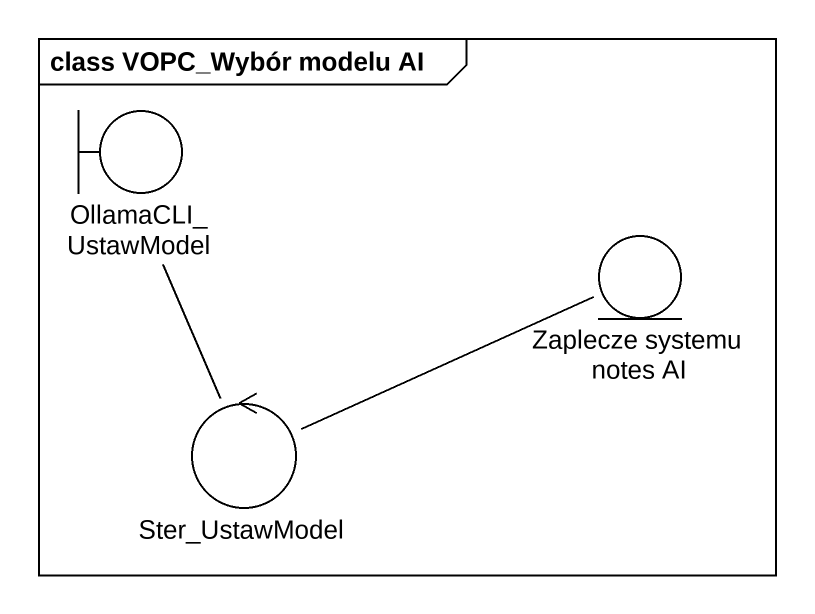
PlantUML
@startuml
mainframe class VOPC_Wybór modelu AI
boundary OllamaCLI_UstawModel
entity "Zaplecze systemu notes AI" as Zaplecze_systemu_notes_AI
control Ster_UstawModel
OllamaCLI_UstawModel -- Ster_UstawModel
Ster_UstawModel -right- Zaplecze_systemu_notes_AI
@enduml
